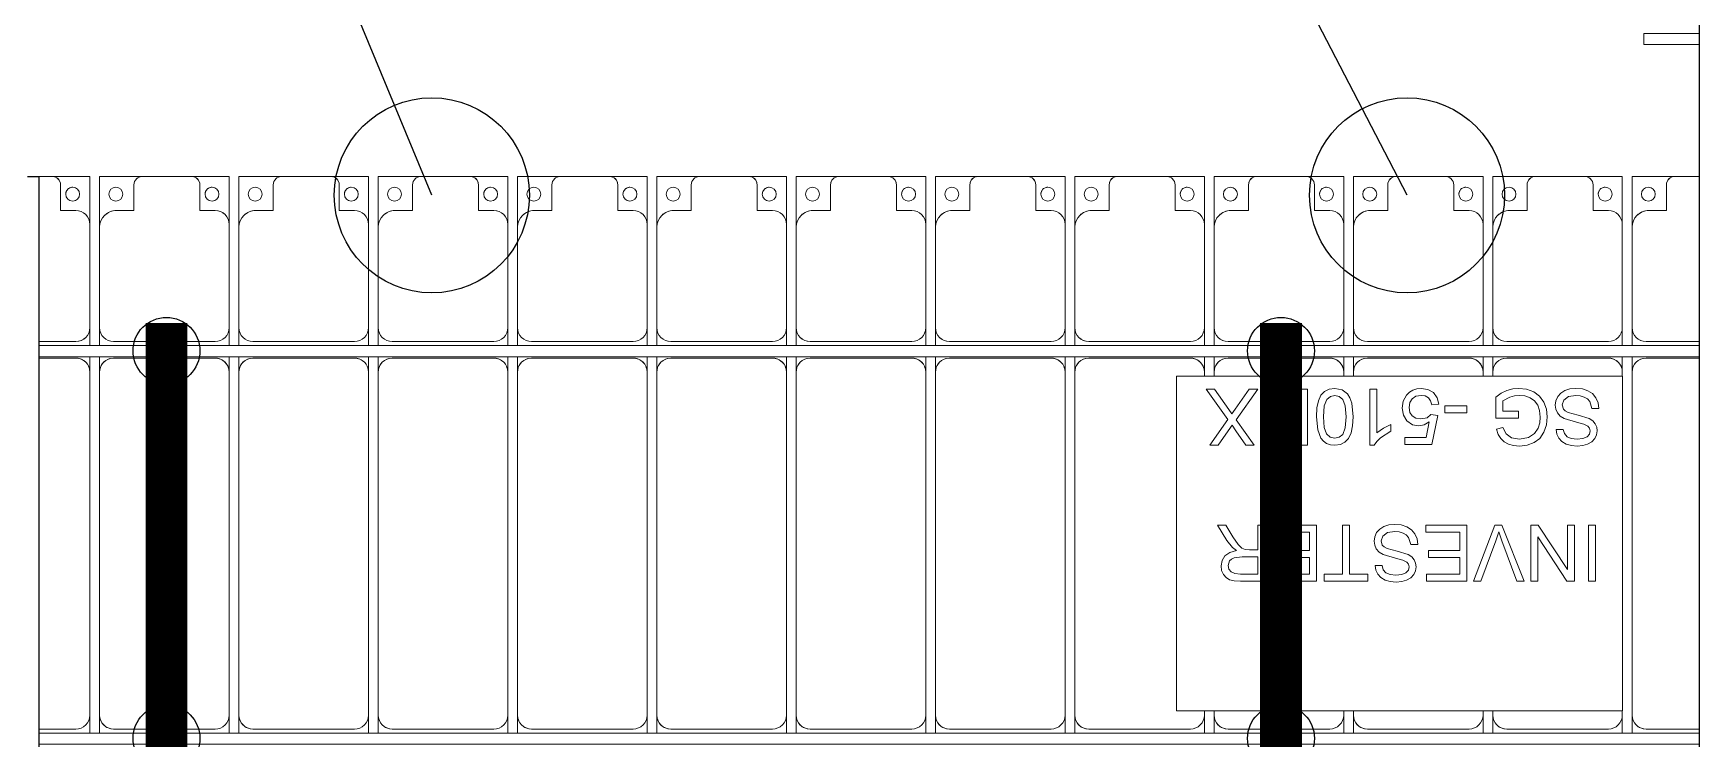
# Model space of a CAD drawing. Header units: millimetres. Extents: x -496478 to -186190, y -204059 to -87354.
# Drawn here: x -471212 to -465231, y -127424 to -124894 of the extents above; entities that cross this region are included whole.
import ezdxf

# ---------------------------------------------------------------- set-up
doc = ezdxf.new("R2010")
doc.units = ezdxf.units.MM
for name, color, linetype, lineweight in [('A-DETL-MBND', 5, 'Continuous', 9), ('A-GENM', 13, 'Continuous', 9), ('S-BEAM', 12, 'Continuous', 9)]:
    doc.layers.add(name, color=color, linetype=linetype, lineweight=lineweight)
for name, color, linetype in [('GC-BICH NEO', 6, 'Continuous'), ('GC-DAY NEO', 5, 'Continuous'), ('GC-HOP 40x60 GIA CUONG', 1, 'Continuous')]:
    doc.layers.add(name, color=color, linetype=linetype)

# ---------------------------------------------------------------- blocks, each defined once
blk = doc.blocks.new('Dầm C52 - Dầm C52-24915-BỐ TRÍ KHUNG KẾT CẤU BÈ PIN 01')
at = {"layer": 'S-BEAM', "color": 1}
for p, q in [((87450.1, 20), (87649.9, 20)), ((87649.9, 20), (87649.9, -20)), ((87649.9, -20), (87450.1, -20))]:
    blk.add_line(p, q, dxfattribs=at)
blk = doc.blocks.new('Dầm C52 - Dầm C52-24978-BỐ TRÍ KHUNG KẾT CẤU BÈ PIN 01')
at = {"layer": 'S-BEAM', "color": 1}
for p, q in [((75389.1, 20), (81349.1, 20)), ((81349.1, -20), (75389.1, -20))]:
    blk.add_line(p, q, dxfattribs=at)
blk = doc.blocks.new('Dải phao đi lại kèm đỡ invester - DẢI PHAO ĐI LẠI-24499-BỐ TRÍ KHUNG KẾT CẤU BÈ PIN 01')
at = {"layer": 'A-DETL-MBND', "color": 8}
for p, q in [((17588.2, 1312.2), (17540, 1312.2)), ((17588.2, 1312.2), (17723.4, 1312.2)), ((17723.4, 1312.2), (17588.2, 1312.2)), ((17618.2, 1189.7), (17618.2, 1282.2)), ((17723.4, 1312.2), (17723.4, 1139.7)), ((17758.4, 1312.2), (17911.8, 1312.2)), ((17758.4, 1129.7), (17758.4, 1312.2)), ((17911.8, 1312.2), (17758.4, 1312.2)), ((17881.8, 1282.2), (17881.8, 1189.7)), ((18088.2, 1312.2), (17911.8, 1312.2)), ((18088.2, 1312.2), (18223.4, 1312.2)), ((18221.3, 1312.2), (18088.2, 1312.2)), ((18118.2, 1189.7), (18118.2, 1282.2)), ((18223.4, 1312.2), (18223.4, 1139.7)), ((18258.4, 1312.2), (18411.8, 1312.2)), ((18258.4, 1129.7), (18258.4, 1312.2)), ((18411.8, 1312.2), (18258.4, 1312.2)), ((18381.8, 1282.2), (18381.8, 1189.7)), ((18588.2, 1312.2), (18411.8, 1312.2)), ((18588.2, 1312.2), (18723.4, 1312.2)), ((18723.4, 1312.2), (18588.2, 1312.2)), ((18618.2, 1189.7), (18618.2, 1282.2)), ((18723.4, 1312.2), (18723.4, 1139.7)), ((18758.4, 1312.2), (18911.8, 1312.2)), ((18758.4, 1129.7), (18758.4, 1312.2)), ((18911.8, 1312.2), (18758.4, 1312.2)), ((18881.8, 1282.2), (18881.8, 1189.7)), ((19088.2, 1312.2), (18911.8, 1312.2)), ((19088.2, 1312.2), (19223.4, 1312.2)), ((19223.4, 1312.2), (19088.2, 1312.2)), ((19118.2, 1189.7), (19118.2, 1282.2)), ((19223.4, 1312.2), (19223.4, 1139.7)), ((19258.4, 1312.2), (19411.8, 1312.2)), ((19258.4, 1129.7), (19258.4, 1312.2)), ((19411.8, 1312.2), (19258.4, 1312.2)), ((19381.8, 1282.2), (19381.8, 1189.7)), ((19588.2, 1312.2), (19411.8, 1312.2)), ((19588.2, 1312.2), (19723.4, 1312.2)), ((19723.4, 1312.2), (19588.2, 1312.2)), ((19618.2, 1189.7), (19618.2, 1282.2)), ((19723.4, 1312.2), (19723.4, 1139.7)), ((19758.4, 1312.2), (19911.8, 1312.2)), ((19758.4, 1129.7), (19758.4, 1312.2)), ((19911.8, 1312.2), (19758.4, 1312.2)), ((19881.8, 1282.2), (19881.8, 1189.7)), ((20088.2, 1312.2), (19911.8, 1312.2)), ((20088.2, 1312.2), (20223.4, 1312.2)), ((20223.4, 1312.2), (20088.2, 1312.2)), ((20118.2, 1189.7), (20118.2, 1282.2)), ((20223.4, 1312.2), (20223.4, 1139.7)), ((20258.4, 1312.2), (20411.8, 1312.2)), ((20258.4, 1129.7), (20258.4, 1312.2)), ((20411.8, 1312.2), (20258.4, 1312.2)), ((20381.8, 1282.2), (20381.8, 1189.7)), ((20588.2, 1312.2), (20411.8, 1312.2)), ((20588.2, 1312.2), (20723.4, 1312.2)), ((20723.4, 1312.2), (20588.2, 1312.2)), ((20618.2, 1189.7), (20618.2, 1282.2)), ((20723.4, 1312.2), (20723.4, 1139.7)), ((20758.4, 1312.2), (20911.8, 1312.2)), ((20758.4, 1129.7), (20758.4, 1312.2)), ((20911.8, 1312.2), (20758.4, 1312.2)), ((20881.8, 1282.2), (20881.8, 1189.7)), ((21088.2, 1312.2), (20911.8, 1312.2)), ((21088.2, 1312.2), (21223.4, 1312.2)), ((21223.4, 1312.2), (21088.2, 1312.2)), ((21118.2, 1189.7), (21118.2, 1282.2)), ((21223.4, 1312.2), (21223.4, 1139.7)), ((21258.4, 1312.2), (21411.8, 1312.2)), ((21258.4, 1129.7), (21258.4, 1312.2)), ((21411.8, 1312.2), (21258.4, 1312.2)), ((21381.8, 1282.2), (21381.8, 1189.7)), ((21588.2, 1312.2), (21411.8, 1312.2)), ((21588.2, 1312.2), (21723.4, 1312.2)), ((21723.4, 1312.2), (21588.2, 1312.2)), ((21618.2, 1189.7), (21618.2, 1282.2)), ((21723.4, 1312.2), (21723.4, 1139.7)), ((21758.4, 1312.2), (21911.8, 1312.2)), ((21758.4, 1129.7), (21758.4, 1312.2)), ((21911.8, 1312.2), (21758.4, 1312.2)), ((21881.8, 1282.2), (21881.8, 1189.7)), ((22088.2, 1312.2), (21911.8, 1312.2)), ((22088.2, 1312.2), (22223.4, 1312.2)), ((22223.4, 1312.2), (22088.2, 1312.2)), ((22118.2, 1189.7), (22118.2, 1282.2)), ((22223.4, 1312.2), (22223.4, 1139.7)), ((22258.4, 1312.2), (22411.8, 1312.2)), ((22258.4, 1129.7), (22258.4, 1312.2)), ((22411.8, 1312.2), (22258.4, 1312.2)), ((22381.8, 1282.2), (22381.8, 1189.7)), ((22588.2, 1312.2), (22411.8, 1312.2)), ((22588.2, 1312.2), (22723.4, 1312.2)), ((22723.4, 1312.2), (22588.2, 1312.2)), ((22618.2, 1189.7), (22618.2, 1282.2)), ((22723.4, 1312.2), (22723.4, 1139.7)), ((22758.4, 1312.2), (22911.8, 1312.2)), ((22758.4, 1129.7), (22758.4, 1312.2)), ((22911.8, 1312.2), (22758.4, 1312.2)), ((22881.8, 1282.2), (22881.8, 1189.7)), ((23088.2, 1312.2), (22911.8, 1312.2)), ((23088.2, 1312.2), (23223.4, 1312.2)), ((23223.4, 1312.2), (23088.2, 1312.2)), ((23118.2, 1189.7), (23118.2, 1282.2)), ((23223.4, 1312.2), (23223.4, 1139.7)), ((23258.4, 1312.2), (23411.8, 1312.2)), ((23258.4, 1129.7), (23258.4, 1312.2)), ((23411.8, 1312.2), (23258.4, 1312.2)), ((23381.8, 1282.2), (23381.8, 1189.7)), ((23500, 1312.2), (23411.8, 1312.2)), ((17673.4, 1189.7), (17618.2, 1189.7)), ((17723.4, 769.7), (17723.4, 1139.7)), ((17881.8, 1189.7), (17818.4, 1189.7)), ((18173.4, 1189.7), (18118.2, 1189.7)), ((18223.4, 769.7), (18223.4, 1139.7)), ((18381.8, 1189.7), (18318.4, 1189.7)), ((18673.4, 1189.7), (18618.2, 1189.7)), ((18723.4, 769.7), (18723.4, 1139.7)), ((18881.8, 1189.7), (18818.4, 1189.7)), ((19173.4, 1189.7), (19118.2, 1189.7)), ((19223.4, 769.7), (19223.4, 1139.7)), ((19381.8, 1189.7), (19318.4, 1189.7)), ((19673.4, 1189.7), (19618.2, 1189.7)), ((19723.4, 769.7), (19723.4, 1139.7)), ((19881.8, 1189.7), (19818.4, 1189.7)), ((20173.4, 1189.7), (20118.2, 1189.7)), ((20223.4, 769.7), (20223.4, 1139.7)), ((20381.8, 1189.7), (20318.4, 1189.7)), ((20673.4, 1189.7), (20618.2, 1189.7)), ((20723.4, 769.7), (20723.4, 1139.7)), ((20881.8, 1189.7), (20818.4, 1189.7)), ((21173.4, 1189.7), (21118.2, 1189.7)), ((21223.4, 769.7), (21223.4, 1139.7)), ((21381.8, 1189.7), (21318.4, 1189.7)), ((21673.4, 1189.7), (21618.2, 1189.7)), ((21723.4, 769.7), (21723.4, 1139.7)), ((21881.8, 1189.7), (21818.4, 1189.7)), ((22173.4, 1189.7), (22118.2, 1189.7)), ((22223.4, 769.7), (22223.4, 1139.7)), ((22381.8, 1189.7), (22318.4, 1189.7)), ((22673.4, 1189.7), (22618.2, 1189.7)), ((22723.4, 769.7), (22723.4, 1139.7)), ((22881.8, 1189.7), (22818.4, 1189.7)), ((23173.4, 1189.7), (23118.2, 1189.7)), ((23223.4, 769.7), (23223.4, 1139.7)), ((23381.8, 1189.7), (23318.4, 1189.7)), ((17758.4, 1129.7), (17758.4, 769.7)), ((18258.4, 1129.7), (18258.4, 769.7)), ((18758.4, 1129.7), (18758.4, 769.7)), ((19258.4, 1129.7), (19258.4, 769.7)), ((19758.4, 1129.7), (19758.4, 769.7)), ((20258.4, 1129.7), (20258.4, 769.7)), ((20758.4, 1129.7), (20758.4, 769.7)), ((21258.4, 1129.7), (21258.4, 769.7)), ((21758.4, 1129.7), (21758.4, 769.7)), ((22258.4, 1129.7), (22258.4, 769.7)), ((22758.4, 1129.7), (22758.4, 769.7)), ((23258.4, 1129.7), (23258.4, 769.7)), ((17540, 719.7), (17673.4, 719.7)), ((17723.4, 769.7), (17723.4, 705.3)), ((17758.4, 705.3), (17758.4, 769.7)), ((17808.4, 719.7), (18173.4, 719.7)), ((18223.4, 769.7), (18223.4, 705.3)), ((18258.4, 705.3), (18258.4, 769.7)), ((18308.4, 719.7), (18673.4, 719.7)), ((18723.4, 769.7), (18723.4, 705.3)), ((18758.4, 705.3), (18758.4, 769.7)), ((18808.4, 719.7), (19173.4, 719.7)), ((19223.4, 769.7), (19223.4, 705.3)), ((19258.4, 705.3), (19258.4, 769.7)), ((19308.4, 719.7), (19673.4, 719.7)), ((19723.4, 769.7), (19723.4, 705.3)), ((19758.4, 705.3), (19758.4, 769.7)), ((19808.4, 719.7), (20173.4, 719.7)), ((20223.4, 769.7), (20223.4, 705.3)), ((20258.4, 705.3), (20258.4, 769.7)), ((20308.4, 719.7), (20673.4, 719.7)), ((20723.4, 769.7), (20723.4, 705.3)), ((20758.4, 705.3), (20758.4, 769.7)), ((20808.4, 719.7), (21173.4, 719.7)), ((21223.4, 769.7), (21223.4, 705.3)), ((21258.4, 705.3), (21258.4, 769.7)), ((21308.4, 719.7), (21673.4, 719.7)), ((21723.4, 769.7), (21723.4, 705.3)), ((21758.4, 705.3), (21758.4, 769.7)), ((21808.4, 719.7), (22173.4, 719.7)), ((22223.4, 769.7), (22223.4, 705.3)), ((22258.4, 705.3), (22258.4, 769.7)), ((22308.4, 719.7), (22673.4, 719.7)), ((22723.4, 769.7), (22723.4, 705.3)), ((22758.4, 705.3), (22758.4, 769.7)), ((22808.4, 719.7), (23173.4, 719.7)), ((23223.4, 769.7), (23223.4, 705.3)), ((23258.4, 705.3), (23258.4, 769.7)), ((23308.4, 719.7), (23500, 719.7)), ((17673.4, 660.3), (17540, 660.3)), ((17723.4, 665.3), (17723.4, 610.3)), ((17758.4, 610.3), (17758.4, 665.3)), ((18173.4, 660.3), (17808.4, 660.3)), ((18223.4, 665.3), (18223.4, 610.3)), ((18258.4, 610.3), (18258.4, 665.3)), ((18673.4, 660.3), (18308.4, 660.3)), ((18723.4, 665.3), (18723.4, 610.3)), ((18758.4, 610.3), (18758.4, 665.3)), ((19173.4, 660.3), (18808.4, 660.3)), ((19223.4, 665.3), (19223.4, 610.3)), ((19258.4, 610.3), (19258.4, 665.3)), ((19673.4, 660.3), (19308.4, 660.3)), ((19723.4, 665.3), (19723.4, 610.3)), ((19758.4, 610.3), (19758.4, 665.3)), ((20173.4, 660.3), (19808.4, 660.3)), ((20223.4, 665.3), (20223.4, 610.3)), ((20258.4, 610.3), (20258.4, 665.3)), ((20673.4, 660.3), (20308.4, 660.3)), ((20723.4, 665.3), (20723.4, 610.3)), ((20758.4, 610.3), (20758.4, 665.3)), ((21173.4, 660.3), (20808.4, 660.3)), ((21223.4, 665.3), (21223.4, 610.3)), ((21258.4, 610.3), (21258.4, 665.3)), ((21673.4, 660.3), (21308.4, 660.3)), ((21723.4, 665.3), (21723.4, 610.3)), ((21758.4, 610.3), (21758.4, 665.3)), ((22173.4, 660.3), (21808.4, 660.3)), ((22223.4, 665.3), (22223.4, 610.3)), ((22258.4, 610.3), (22258.4, 665.3)), ((22673.4, 660.3), (22308.4, 660.3)), ((22723.4, 665.3), (22723.4, 610.3)), ((22758.4, 610.3), (22758.4, 665.3)), ((23173.4, 660.3), (22808.4, 660.3)), ((23223.4, 665.3), (23223.4, 610.3)), ((23258.4, 610.3), (23258.4, 665.3)), ((23500, 660.3), (23308.4, 660.3)), ((17723.4, -620.3), (17723.4, 610.3)), ((17758.4, 610.3), (17758.4, -620.3)), ((18223.4, -620.3), (18223.4, 610.3)), ((18258.4, 610.3), (18258.4, -620.3)), ((18723.4, -620.3), (18723.4, 610.3)), ((18758.4, 610.3), (18758.4, -620.3)), ((19223.4, -620.3), (19223.4, 610.3)), ((19258.4, 610.3), (19258.4, -620.3)), ((19723.4, -620.3), (19723.4, 610.3)), ((19758.4, 610.3), (19758.4, -620.3)), ((20223.4, -620.3), (20223.4, 610.3)), ((20258.4, 610.3), (20258.4, -620.3)), ((20723.4, -620.3), (20723.4, 610.3)), ((20758.4, 610.3), (20758.4, -620.3)), ((21223.4, -620.3), (21223.4, 610.3)), ((21258.4, 610.3), (21258.4, -620.3)), ((21723.4, 595), (21723.4, 610.3)), ((21758.4, 610.3), (21758.4, 595)), ((22223.4, 595), (22223.4, 610.3)), ((22258.4, 610.3), (22258.4, 595)), ((22723.4, 595), (22723.4, 610.3)), ((22758.4, 610.3), (22758.4, 595)), ((23223.4, 595), (23223.4, 610.3)), ((23258.4, 610.3), (23258.4, -620.3)), ((17723.4, -620.3), (17723.4, -684.7)), ((17758.4, -684.7), (17758.4, -620.3)), ((18223.4, -620.3), (18223.4, -684.7)), ((18258.4, -684.7), (18258.4, -620.3)), ((18723.4, -620.3), (18723.4, -684.7)), ((18758.4, -684.7), (18758.4, -620.3)), ((19223.4, -620.3), (19223.4, -684.7)), ((19258.4, -684.7), (19258.4, -620.3)), ((19723.4, -620.3), (19723.4, -684.7)), ((19758.4, -684.7), (19758.4, -620.3)), ((20223.4, -620.3), (20223.4, -684.7)), ((20258.4, -684.7), (20258.4, -620.3)), ((20723.4, -620.3), (20723.4, -684.7)), ((20758.4, -684.7), (20758.4, -620.3)), ((21223.4, -620.3), (21223.4, -684.7)), ((21258.4, -684.7), (21258.4, -620.3)), ((21723.4, -620.3), (21723.4, -605)), ((21723.4, -620.3), (21723.4, -684.7)), ((21758.4, -605), (21758.4, -620.3)), ((21758.4, -684.7), (21758.4, -620.3)), ((22223.4, -620.3), (22223.4, -605)), ((22223.4, -620.3), (22223.4, -684.7)), ((22258.4, -605), (22258.4, -620.3)), ((22258.4, -684.7), (22258.4, -620.3)), ((22723.4, -620.3), (22723.4, -605)), ((22723.4, -620.3), (22723.4, -684.7)), ((22758.4, -605), (22758.4, -620.3)), ((22758.4, -684.7), (22758.4, -620.3)), ((23223.4, -620.3), (23223.4, -605)), ((23223.4, -620.3), (23223.4, -684.7)), ((23258.4, -684.7), (23258.4, -620.3)), ((17540, -670.3), (17673.4, -670.3)), ((17808.4, -670.3), (18173.4, -670.3)), ((18308.4, -670.3), (18673.4, -670.3)), ((18808.4, -670.3), (19173.4, -670.3)), ((19308.4, -670.3), (19673.4, -670.3)), ((19808.4, -670.3), (20173.4, -670.3)), ((20308.4, -670.3), (20673.4, -670.3)), ((20808.4, -670.3), (21173.4, -670.3)), ((21308.4, -670.3), (21673.4, -670.3)), ((21808.4, -670.3), (22173.4, -670.3)), ((22308.4, -670.3), (22673.4, -670.3)), ((22808.4, -670.3), (23173.4, -670.3)), ((23308.4, -670.3), (23500, -670.3))]:
    blk.add_line(p, q, dxfattribs=at)
for centre, radius, start, end in [((17588.2, 1282.2), 30, 0, 90), ((17588.2, 1282.2), 30, 75, 90), ((17588.2, 1282.2), 30, 15, 90), ((17588.2, 1282.2), 30, 75, 90), ((17661.8, 1248.6), 25, 90, 270), ((17661.8, 1248.6), 25, 150, 180), ((17661.8, 1248.6), 25, 120, 135), ((17661.8, 1248.6), 25, 90, 105), ((17661.8, 1248.6), 25, 270, 90), ((17816.8, 1248.6), 25, 90, 270), ((17816.8, 1248.6), 25, 270, 90), ((17911.8, 1282.2), 30, 90, 180), ((17911.8, 1282.2), 30, 90, 165), ((17911.8, 1282.2), 30, 90, 105), ((17911.8, 1282.2), 30, 90, 105), ((18088.2, 1282.2), 30, 360, 90), ((18088.2, 1282.2), 30, 75, 90), ((18088.2, 1282.2), 30, 15, 90), ((18088.2, 1282.2), 30, 75, 90), ((18161.8, 1248.6), 25, 90, 270), ((18161.8, 1248.6), 25, 150, 180), ((18161.8, 1248.6), 25, 120, 135), ((18161.8, 1248.6), 25, 90, 105), ((18161.8, 1248.6), 25, 270, 90), ((18316.8, 1248.6), 25, 90, 270), ((18316.8, 1248.6), 25, 270, 90), ((18411.8, 1282.2), 30, 90, 180), ((18411.8, 1282.2), 30, 90, 165), ((18411.8, 1282.2), 30, 90, 105), ((18411.8, 1282.2), 30, 90, 105), ((18588.2, 1282.2), 30, 0, 90), ((18588.2, 1282.2), 30, 75, 90), ((18588.2, 1282.2), 30, 15, 90), ((18588.2, 1282.2), 30, 75, 90), ((18661.8, 1248.6), 25, 90, 270), ((18661.8, 1248.6), 25, 150, 180), ((18661.8, 1248.6), 25, 120, 135), ((18661.8, 1248.6), 25, 90, 105), ((18661.8, 1248.6), 25, 270, 90), ((18816.8, 1248.6), 25, 90, 270), ((18816.8, 1248.6), 25, 270, 90), ((18911.8, 1282.2), 30, 90, 180), ((18911.8, 1282.2), 30, 90, 165), ((18911.8, 1282.2), 30, 90, 105), ((18911.8, 1282.2), 30, 90, 105), ((19088.2, 1282.2), 30, 360, 90), ((19088.2, 1282.2), 30, 75, 90), ((19088.2, 1282.2), 30, 15, 90), ((19088.2, 1282.2), 30, 75, 90), ((19161.8, 1248.6), 25, 90, 270), ((19161.8, 1248.6), 25, 150, 180), ((19161.8, 1248.6), 25, 120, 135), ((19161.8, 1248.6), 25, 90, 105), ((19161.8, 1248.6), 25, 270, 90), ((19316.8, 1248.6), 25, 90, 270), ((19316.8, 1248.6), 25, 270, 90), ((19411.8, 1282.2), 30, 90, 180), ((19411.8, 1282.2), 30, 90, 165), ((19411.8, 1282.2), 30, 90, 105), ((19411.8, 1282.2), 30, 90, 105), ((19588.2, 1282.2), 30, 360, 90), ((19588.2, 1282.2), 30, 75, 90), ((19588.2, 1282.2), 30, 15, 90), ((19588.2, 1282.2), 30, 75, 90), ((19661.8, 1248.6), 25, 90, 270), ((19661.8, 1248.6), 25, 150, 180), ((19661.8, 1248.6), 25, 120, 135), ((19661.8, 1248.6), 25, 90, 105), ((19661.8, 1248.6), 25, 270, 90), ((19816.8, 1248.6), 25, 90, 270), ((19816.8, 1248.6), 25, 270, 90), ((19911.8, 1282.2), 30, 90, 180), ((19911.8, 1282.2), 30, 90, 165), ((19911.8, 1282.2), 30, 90, 105), ((19911.8, 1282.2), 30, 90, 105), ((20088.2, 1282.2), 30, 0, 90), ((20088.2, 1282.2), 30, 75, 90), ((20088.2, 1282.2), 30, 15, 90), ((20088.2, 1282.2), 30, 75, 90), ((20161.8, 1248.6), 25, 90, 270), ((20161.8, 1248.6), 25, 150, 180), ((20161.8, 1248.6), 25, 120, 135), ((20161.8, 1248.6), 25, 90, 105), ((20161.8, 1248.6), 25, 270, 90), ((20316.8, 1248.6), 25, 90, 270), ((20316.8, 1248.6), 25, 270, 90), ((20411.8, 1282.2), 30, 90, 180), ((20411.8, 1282.2), 30, 90, 165), ((20411.8, 1282.2), 30, 90, 105), ((20411.8, 1282.2), 30, 90, 105), ((20588.2, 1282.2), 30, 0, 90), ((20588.2, 1282.2), 30, 75, 90), ((20588.2, 1282.2), 30, 15, 90), ((20588.2, 1282.2), 30, 75, 90), ((20661.8, 1248.6), 25, 90, 270), ((20661.8, 1248.6), 25, 150, 180), ((20661.8, 1248.6), 25, 120, 135), ((20661.8, 1248.6), 25, 90, 105), ((20661.8, 1248.6), 25, 270, 90), ((20816.8, 1248.6), 25, 90, 270), ((20816.8, 1248.6), 25, 270, 90), ((20911.8, 1282.2), 30, 90, 180), ((20911.8, 1282.2), 30, 90, 165), ((20911.8, 1282.2), 30, 90, 105), ((20911.8, 1282.2), 30, 90, 105), ((21088.2, 1282.2), 30, 360, 90), ((21088.2, 1282.2), 30, 75, 90), ((21088.2, 1282.2), 30, 15, 90), ((21088.2, 1282.2), 30, 75, 90), ((21161.8, 1248.6), 25, 90, 270), ((21161.8, 1248.6), 25, 150, 180), ((21161.8, 1248.6), 25, 120, 135), ((21161.8, 1248.6), 25, 90, 105), ((21161.8, 1248.6), 25, 270, 90), ((21316.8, 1248.6), 25, 90, 270), ((21316.8, 1248.6), 25, 270, 90), ((21411.8, 1282.2), 30, 90, 180), ((21411.8, 1282.2), 30, 90, 165), ((21411.8, 1282.2), 30, 90, 105), ((21411.8, 1282.2), 30, 90, 105), ((21588.2, 1282.2), 30, 360, 90), ((21588.2, 1282.2), 30, 75, 90), ((21588.2, 1282.2), 30, 15, 90), ((21588.2, 1282.2), 30, 75, 90), ((21661.8, 1248.6), 25, 90, 270), ((21661.8, 1248.6), 25, 150, 180), ((21661.8, 1248.6), 25, 120, 135), ((21661.8, 1248.6), 25, 90, 105), ((21661.8, 1248.6), 25, 270, 90), ((21816.8, 1248.6), 25, 90, 270), ((21816.8, 1248.6), 25, 270, 90), ((21911.8, 1282.2), 30, 90, 180), ((21911.8, 1282.2), 30, 90, 165), ((21911.8, 1282.2), 30, 90, 105), ((21911.8, 1282.2), 30, 90, 105), ((22088.2, 1282.2), 30, 360, 90), ((22088.2, 1282.2), 30, 75, 90), ((22088.2, 1282.2), 30, 15, 90), ((22088.2, 1282.2), 30, 75, 90), ((22161.8, 1248.6), 25, 90, 270), ((22161.8, 1248.6), 25, 150, 180), ((22161.8, 1248.6), 25, 120, 135), ((22161.8, 1248.6), 25, 90, 105), ((22161.8, 1248.6), 25, 270, 90), ((22316.8, 1248.6), 25, 90, 270), ((22316.8, 1248.6), 25, 270, 90), ((22411.8, 1282.2), 30, 90, 180), ((22411.8, 1282.2), 30, 90, 165), ((22411.8, 1282.2), 30, 90, 105), ((22411.8, 1282.2), 30, 90, 105), ((22588.2, 1282.2), 30, 360, 90), ((22588.2, 1282.2), 30, 75, 90), ((22588.2, 1282.2), 30, 15, 90), ((22588.2, 1282.2), 30, 75, 90), ((22661.8, 1248.6), 25, 90, 270), ((22661.8, 1248.6), 25, 150, 180), ((22661.8, 1248.6), 25, 120, 135), ((22661.8, 1248.6), 25, 90, 105), ((22661.8, 1248.6), 25, 270, 90), ((22816.8, 1248.6), 25, 90, 270), ((22816.8, 1248.6), 25, 270, 90), ((22911.8, 1282.2), 30, 90, 180), ((22911.8, 1282.2), 30, 90, 165), ((22911.8, 1282.2), 30, 90, 105), ((22911.8, 1282.2), 30, 90, 105), ((23088.2, 1282.2), 30, 0, 90), ((23088.2, 1282.2), 30, 75, 90), ((23088.2, 1282.2), 30, 15, 90), ((23088.2, 1282.2), 30, 75, 90), ((23161.8, 1248.6), 25, 90, 270), ((23161.8, 1248.6), 25, 150, 180), ((23161.8, 1248.6), 25, 120, 135), ((23161.8, 1248.6), 25, 90, 105), ((23161.8, 1248.6), 25, 270, 90), ((23316.8, 1248.6), 25, 90, 270), ((23316.8, 1248.6), 25, 270, 90), ((23411.8, 1282.2), 30, 90, 180), ((23411.8, 1282.2), 30, 90, 165), ((23411.8, 1282.2), 30, 90, 105), ((23411.8, 1282.2), 30, 90, 105), ((17673.4, 1139.7), 50, 360, 90), ((17673.4, 1139.7), 50, 45, 90), ((17818.4, 1129.7), 60, 90, 180), ((17818.4, 1129.7), 60, 90, 135), ((18173.4, 1139.7), 50, 0, 90), ((18173.4, 1139.7), 50, 45, 90), ((18318.4, 1129.7), 60, 90, 180), ((18318.4, 1129.7), 60, 90, 135), ((18673.4, 1139.7), 50, 360, 90), ((18673.4, 1139.7), 50, 45, 90), ((18818.4, 1129.7), 60, 90, 180), ((18818.4, 1129.7), 60, 90, 135), ((19173.4, 1139.7), 50, 0, 90), ((19173.4, 1139.7), 50, 45, 90), ((19318.4, 1129.7), 60, 90, 180), ((19318.4, 1129.7), 60, 90, 135), ((19673.4, 1139.7), 50, 0, 90), ((19673.4, 1139.7), 50, 45, 90), ((19818.4, 1129.7), 60, 90, 180), ((19818.4, 1129.7), 60, 90, 135), ((20173.4, 1139.7), 50, 0, 90), ((20173.4, 1139.7), 50, 45, 90), ((20318.4, 1129.7), 60, 90, 180), ((20318.4, 1129.7), 60, 90, 135), ((20673.4, 1139.7), 50, 360, 90), ((20673.4, 1139.7), 50, 45, 90), ((20818.4, 1129.7), 60, 90, 180), ((20818.4, 1129.7), 60, 90, 135), ((21173.4, 1139.7), 50, 360, 90), ((21173.4, 1139.7), 50, 45, 90), ((21318.4, 1129.7), 60, 90, 180), ((21318.4, 1129.7), 60, 90, 135), ((21673.4, 1139.7), 50, 0, 90), ((21673.4, 1139.7), 50, 45, 90), ((21818.4, 1129.7), 60, 90, 180), ((21818.4, 1129.7), 60, 90, 135), ((22173.4, 1139.7), 50, 360, 90), ((22173.4, 1139.7), 50, 45, 90), ((22318.4, 1129.7), 60, 90, 180), ((22318.4, 1129.7), 60, 90, 135), ((22673.4, 1139.7), 50, 0, 90), ((22673.4, 1139.7), 50, 45, 90), ((22818.4, 1129.7), 60, 90, 180), ((22818.4, 1129.7), 60, 90, 135), ((23173.4, 1139.7), 50, 360, 90), ((23173.4, 1139.7), 50, 45, 90), ((23318.4, 1129.7), 60, 90, 180), ((23318.4, 1129.7), 60, 90, 135), ((17673.4, 769.7), 50, 270, 360), ((17673.4, 769.7), 50, 270, 315), ((17808.4, 769.7), 50, 180, 270), ((17808.4, 769.7), 50, 225, 270), ((18173.4, 769.7), 50, 270, 0), ((18173.4, 769.7), 50, 270, 315), ((18308.4, 769.7), 50, 180, 270), ((18308.4, 769.7), 50, 225, 270), ((18673.4, 769.7), 50, 270, 0), ((18673.4, 769.7), 50, 270, 315), ((18808.4, 769.7), 50, 180, 270), ((18808.4, 769.7), 50, 225, 270), ((19173.4, 769.7), 50, 270, 0), ((19173.4, 769.7), 50, 270, 315), ((19308.4, 769.7), 50, 180, 270), ((19308.4, 769.7), 50, 225, 270), ((19673.4, 769.7), 50, 270, 360), ((19673.4, 769.7), 50, 270, 315), ((19808.4, 769.7), 50, 180, 270), ((19808.4, 769.7), 50, 225, 270), ((20173.4, 769.7), 50, 270, 360), ((20173.4, 769.7), 50, 270, 315), ((20308.4, 769.7), 50, 180, 270), ((20308.4, 769.7), 50, 225, 270), ((20673.4, 769.7), 50, 270, 360), ((20673.4, 769.7), 50, 270, 315), ((20808.4, 769.7), 50, 180, 270), ((20808.4, 769.7), 50, 225, 270), ((21173.4, 769.7), 50, 270, 0), ((21173.4, 769.7), 50, 270, 315), ((21308.4, 769.7), 50, 180, 270), ((21308.4, 769.7), 50, 225, 270), ((21673.4, 769.7), 50, 270, 0), ((21673.4, 769.7), 50, 270, 315), ((21808.4, 769.7), 50, 180, 270), ((21808.4, 769.7), 50, 225, 270), ((22173.4, 769.7), 50, 270, 360), ((22173.4, 769.7), 50, 270, 315), ((22308.4, 769.7), 50, 180, 270), ((22308.4, 769.7), 50, 225, 270), ((22673.4, 769.7), 50, 270, 360), ((22673.4, 769.7), 50, 270, 315), ((22808.4, 769.7), 50, 180, 270), ((22808.4, 769.7), 50, 225, 270), ((23173.4, 769.7), 50, 270, 0), ((23173.4, 769.7), 50, 270, 315), ((23308.4, 769.7), 50, 180, 270), ((23308.4, 769.7), 50, 225, 270), ((17673.4, 610.3), 50, 0, 90), ((17673.4, 610.3), 50, 15, 90), ((17808.4, 610.3), 50, 90, 180), ((17808.4, 610.3), 50, 105, 180), ((18173.4, 610.3), 50, 360, 90), ((18173.4, 610.3), 50, 16.4205, 90), ((18308.4, 610.3), 50, 90, 180), ((18308.4, 610.3), 50, 105, 180), ((18673.4, 610.3), 50, 360, 90), ((18673.4, 610.3), 50, 15, 90), ((18808.4, 610.3), 50, 90, 180), ((18808.4, 610.3), 50, 105, 180), ((19173.4, 610.3), 50, 360, 90), ((19173.4, 610.3), 50, 15, 90), ((19308.4, 610.3), 50, 90, 180), ((19308.4, 610.3), 50, 105, 180), ((19673.4, 610.3), 50, 360, 90), ((19673.4, 610.3), 50, 15, 90), ((19808.4, 610.3), 50, 90, 180), ((19808.4, 610.3), 50, 105, 180), ((20173.4, 610.3), 50, 0, 90), ((20173.4, 610.3), 50, 15, 90), ((20308.4, 610.3), 50, 90, 180), ((20308.4, 610.3), 50, 105, 180), ((20673.4, 610.3), 50, 360, 90), ((20673.4, 610.3), 50, 15, 90), ((20808.4, 610.3), 50, 90, 180), ((20808.4, 610.3), 50, 105, 180), ((21173.4, 610.3), 50, 360, 90), ((21173.4, 610.3), 50, 15, 90), ((21308.4, 610.3), 50, 90, 180), ((21308.4, 610.3), 50, 105, 180), ((21673.4, 610.3), 50, 0, 90), ((21673.4, 610.3), 50, 15, 90), ((21808.4, 610.3), 50, 90, 180), ((21808.4, 610.3), 50, 105, 180), ((22173.4, 610.3), 50, 0, 90), ((22173.4, 610.3), 50, 15, 90), ((22308.4, 610.3), 50, 90, 180), ((22308.4, 610.3), 50, 105, 180), ((22673.4, 610.3), 50, 360, 90), ((22673.4, 610.3), 50, 15, 90), ((22808.4, 610.3), 50, 90, 180), ((22808.4, 610.3), 50, 105, 180), ((23173.4, 610.3), 50, 0, 90), ((23173.4, 610.3), 50, 15, 90), ((23308.4, 610.3), 50, 90, 180), ((23308.4, 610.3), 50, 105, 180), ((17673.4, -620.3), 50, 270, 0), ((17673.4, -620.3), 50, 270, 0), ((17808.4, -620.3), 50, 180, 270), ((17808.4, -620.3), 50, 195, 270), ((18173.4, -620.3), 50, 270, 0), ((18173.4, -620.3), 50, 270, 0), ((18308.4, -620.3), 50, 180, 270), ((18308.4, -620.3), 50, 195, 270), ((18673.4, -620.3), 50, 270, 0), ((18673.4, -620.3), 50, 270, 0), ((18808.4, -620.3), 50, 180, 270), ((18808.4, -620.3), 50, 195, 270), ((19173.4, -620.3), 50, 270, 0), ((19173.4, -620.3), 50, 270, 0), ((19308.4, -620.3), 50, 180, 270), ((19308.4, -620.3), 50, 195, 270), ((19673.4, -620.3), 50, 270, 360), ((19673.4, -620.3), 50, 270, 360), ((19808.4, -620.3), 50, 180, 270), ((19808.4, -620.3), 50, 195, 270), ((20173.4, -620.3), 50, 270, 360), ((20173.4, -620.3), 50, 270, 360), ((20308.4, -620.3), 50, 180, 270), ((20308.4, -620.3), 50, 195, 270), ((20673.4, -620.3), 50, 270, 0), ((20673.4, -620.3), 50, 270, 0), ((20808.4, -620.3), 50, 180, 270), ((20808.4, -620.3), 50, 195, 270), ((21173.4, -620.3), 50, 270, 0), ((21173.4, -620.3), 50, 270, 0), ((21308.4, -620.3), 50, 180, 270), ((21308.4, -620.3), 50, 195, 270), ((21673.4, -620.3), 50, 270, 360), ((21673.4, -620.3), 50, 270, 360), ((21808.4, -620.3), 50, 180, 270), ((21808.4, -620.3), 50, 195, 270), ((22173.4, -620.3), 50, 270, 0), ((22173.4, -620.3), 50, 270, 0), ((22308.4, -620.3), 50, 180, 270), ((22308.4, -620.3), 50, 195, 270), ((22673.4, -620.3), 50, 270, 360), ((22673.4, -620.3), 50, 270, 360), ((22808.4, -620.3), 50, 180, 270), ((22808.4, -620.3), 50, 195, 270), ((23173.4, -620.3), 50, 270, 360), ((23173.4, -620.3), 50, 270, 360), ((23308.4, -620.3), 50, 180, 270), ((23308.4, -620.3), 50, 195, 270)]:
    blk.add_arc(centre, radius, start, end, dxfattribs=at)
blk = doc.blocks.new('Dầm C52 - Hộp 40x60-25785-BỐ TRÍ KHUNG KẾT CẤU BÈ PIN 01')
at = {"layer": 'S-BEAM', "color": 3, "lineweight": 25}
blk.add_line((-44702.3, 20), (44702.3, 20), dxfattribs=at)
blk = doc.blocks.new('Dầm C52 - Hộp 40x60-25870-BỐ TRÍ KHUNG KẾT CẤU BÈ PIN 01')
at = {"layer": 'S-BEAM', "color": 3, "lineweight": 25}
for p, q in [((37172.3, 20), (37172.3, -20)), ((37172.3, -20), (-37172.3, -20))]:
    blk.add_line(p, q, dxfattribs=at)
blk = doc.blocks.new('Invester - SG -510HX-16335-BỐ TRÍ KHUNG KẾT CẤU BÈ PIN 01')
at = {"layer": 'A-GENM', "color": 7}
for p, q in [((800, 600), (-800, 600)), ((-800, 600), (-800, -600)), ((800, -600), (800, 600)), ((-678.2, 135.1), (-703.4, 135.1)), ((-703.4, 135.1), (-703.4, -65.8)), ((-678.2, -65.8), (-678.2, 135.1)), ((-601.1, 135.1), (-628, 135.1)), ((-628, 135.1), (-628, -65.8)), ((-496.2, -24.1), (-601.1, 135.1)), ((-471, 135.1), (-496.2, 135.1)), ((-496.2, 135.1), (-496.2, -24.1)), ((-471, -65.8), (-471, 135.1)), ((-420.8, 135.1), (-447.7, 135.1)), ((-447.7, 135.1), (-367.8, -65.8)), ((-367.3, -9.6), (-420.8, 135.1)), ((-292.1, 135.1), (-345.8, -9.6)), ((-341.9, -65.8), (-265.3, 135.1)), ((-265.3, 135.1), (-292.1, 135.1)), ((-97.5, 135.1), (-241.9, 135.1)), ((-241.9, 135.1), (-241.9, -65.8)), ((-97.5, 110), (-97.5, 135.1)), ((-40.4, 123), (-51.1, 111.3)), ((-25.7, 131.4), (-40.4, 123)), ((-8, 136.5), (-25.7, 131.4)), ((11.6, 138.2), (-8, 136.5)), ((32.8, 136.5), (11.6, 138.2)), ((51.3, 131.1), (32.8, 136.5)), ((66.5, 122.2), (51.3, 131.1)), ((77.8, 110), (66.5, 122.2)), ((269.8, 135.1), (112.9, 135.1)), ((112.9, 135.1), (112.9, 110)), ((269.8, 110), (269.8, 135.1)), ((442.5, 135.1), (298.1, 135.1)), ((298.1, 135.1), (298.1, -65.8)), ((442.5, 110), (442.5, 135.1)), ((569.9, 135.1), (483.3, 135.1)), ((483.3, 135.1), (483.3, -65.8)), ((593.1, 133.8), (569.9, 135.1)), ((610.1, 129.7), (593.1, 133.8)), ((622.4, 122.2), (610.1, 129.7)), ((632, 110.5), (622.4, 122.2)), ((-602.9, -65.8), (-602.9, 93.4)), ((-602.9, 93.4), (-497.9, -65.8)), ((-216.8, 50.3), (-216.8, 110)), ((-216.8, 110), (-97.5, 110)), ((-57.6, 97.6), (-59.8, 82.9)), ((-59.8, 82.9), (-58, 69.8)), ((-58, 69.8), (-52.8, 58)), ((-51.1, 111.3), (-57.6, 97.6)), ((-34.7, 83.7), (-31.9, 95)), ((-32.7, 74), (-34.7, 83.7)), ((-26.7, 66.2), (-32.7, 74)), ((-31.9, 95), (-23.4, 104.5)), ((-12.5, 59.3), (-26.7, 66.2)), ((-23.4, 104.5), (-8.8, 111)), ((-8.8, 111), (12.5, 113.1)), ((12.5, 113.1), (33.4, 111)), ((33.4, 111), (48.4, 104.4)), ((48.4, 104.4), (58, 93.6)), ((58, 93.6), (62.6, 78.6)), ((62.6, 78.6), (87.7, 78.6)), ((84.9, 95.2), (77.8, 110)), ((87.7, 78.6), (84.9, 95.2)), ((112.9, 110), (178.8, 110)), ((178.8, 110), (178.8, -65.8)), ((203.9, -65.8), (203.9, 110)), ((203.9, 110), (269.8, 110)), ((323.2, 50.3), (323.2, 110)), ((323.2, 110), (442.5, 110)), ((508.4, 47.2), (508.4, 110)), ((508.4, 110), (570.9, 110)), ((570.9, 110), (590.8, 107.8)), ((590.8, 107.8), (604.5, 101.3)), ((609.6, 62.1), (602.7, 55.4)), ((604.5, 101.3), (612.5, 91.4)), ((615.1, 79.2), (609.6, 62.1)), ((612.5, 91.4), (615.1, 79.2)), ((626.6, 43.9), (636.8, 60.3)), ((638.2, 96), (632, 110.5)), ((636.8, 60.3), (640.2, 80.1)), ((640.2, 80.1), (638.2, 96)), ((-103.8, 50.3), (-216.8, 50.3)), ((-216.8, -40.7), (-216.8, 25.2)), ((-216.8, 25.2), (-103.8, 25.2)), ((-103.8, 25.2), (-103.8, 50.3)), ((-66.1, 3.3), (-63.1, -17)), ((-41, 3.3), (-66.1, 3.3)), ((-52.8, 58), (-43.9, 47.7)), ((-43.9, 47.7), (-31.4, 39.3)), ((-32.9, -21.9), (-41, 3.3)), ((-31.4, 39.3), (8, 26.9)), ((14.3, 52.2), (-12.5, 59.3)), ((8, 26.9), (44.5, 17.3)), ((58.8, 39.6), (14.3, 52.2)), ((44.5, 17.3), (55.2, 12.1)), ((55.2, 12.1), (61.6, 5.9)), ((73.1, 30.5), (58.8, 39.6)), ((61.6, 5.9), (65.8, -9.8)), ((83.1, 19.3), (73.1, 30.5)), ((88.9, 6), (83.1, 19.3)), ((90.9, -9.1), (88.9, 6)), ((436.2, 50.3), (323.2, 50.3)), ((323.2, -40.7), (323.2, 25.2)), ((323.2, 25.2), (436.2, 25.2)), ((436.2, 25.2), (436.2, 50.3)), ((564.6, 47.2), (508.4, 47.2)), ((508.4, -65.8), (508.4, 22.1)), ((508.4, 22.1), (538.7, 22.1)), ((538.7, 22.1), (553.3, 21.2)), ((553.3, 21.2), (565.2, 16.4)), ((593.3, 50.8), (564.6, 47.2)), ((565.2, 16.4), (578.5, 3.4)), ((578.5, 3.4), (597.4, -24.2)), ((584.6, 25.2), (609.3, 31.9)), ((598.9, 14.5), (584.6, 25.2)), ((602.7, 55.4), (593.3, 50.8)), ((619.2, -11.4), (598.9, 14.5)), ((609.3, 31.9), (626.6, 43.9)), ((-356.5, -42.3), (-367.3, -9.6)), ((-345.8, -9.6), (-356.5, -42.3)), ((-94.3, -40.7), (-216.8, -40.7)), ((-94.3, -65.8), (-94.3, -40.7)), ((-63.1, -17), (-55.2, -35.1)), ((-55.2, -35.1), (-43, -49.9)), ((-43, -49.9), (-26.9, -60.5)), ((-24.7, -30.8), (-32.9, -21.9)), ((-13.1, -37.8), (-24.7, -30.8)), ((1.1, -42.3), (-13.1, -37.8)), ((17, -43.8), (1.1, -42.3)), ((43.3, -39.2), (17, -43.8)), ((60.2, -26.6), (43.3, -39.2)), ((56, -61.1), (70.9, -51.7)), ((65.8, -9.8), (60.2, -26.6)), ((70.9, -51.7), (81.9, -39.2)), ((81.9, -39.2), (88.6, -24.6)), ((88.6, -24.6), (90.9, -9.1)), ((445.6, -40.7), (323.2, -40.7)), ((445.6, -65.8), (445.6, -40.7)), ((597.4, -24.2), (623.5, -65.8)), ((652.7, -65.8), (619.2, -11.4)), ((-703.4, -65.8), (-678.2, -65.8)), ((-628, -65.8), (-602.9, -65.8)), ((-497.9, -65.8), (-471, -65.8)), ((-367.8, -65.8), (-341.9, -65.8)), ((-241.9, -65.8), (-94.3, -65.8)), ((-26.9, -60.5), (-6.6, -66.8)), ((-6.6, -66.8), (18, -68.9)), ((18, -68.9), (38, -67)), ((38, -67), (56, -61.1)), ((178.8, -65.8), (203.9, -65.8)), ((298.1, -65.8), (445.6, -65.8)), ((483.3, -65.8), (508.4, -65.8)), ((623.5, -65.8), (652.7, -65.8)), ((-675.5, -356.5), (-690.2, -364.9)), ((-657.8, -351.4), (-675.5, -356.5)), ((-638.3, -349.7), (-657.8, -351.4)), ((-617.1, -351.4), (-638.3, -349.7)), ((-598.5, -356.8), (-617.1, -351.4)), ((-583.3, -365.7), (-598.5, -356.8)), ((-458.6, -352.7), (-483.3, -362)), ((-430.4, -349.7), (-458.6, -352.7)), ((-409.7, -351.4), (-430.4, -349.7)), ((-391.1, -356.8), (-409.7, -351.4)), ((-375.4, -365.3), (-391.1, -356.8)), ((-116.3, -355.9), (-138.3, -459.5)), ((-19, -355.9), (-116.3, -355.9)), ((-19, -381), (-19, -355.9)), ((90.4, -352.8), (81.5, -365.9)), ((106.6, -352.8), (90.4, -352.8)), ((106.6, -553.7), (106.6, -352.8)), ((212, -355.5), (195.5, -363.7)), ((232.1, -352.8), (212, -355.5)), ((247.6, -354.4), (232.1, -352.8)), ((261.5, -359.3), (247.6, -354.4)), ((354.6, -352.8), (329.5, -352.8)), ((329.5, -352.8), (329.5, -553.7)), ((354.6, -434.4), (354.6, -352.8)), ((486.4, -352.8), (461.3, -352.8)), ((461.3, -352.8), (461.3, -434.4)), ((486.4, -553.7), (486.4, -352.8)), ((551, -352.8), (521, -352.8)), ((521, -352.8), (585.8, -444.2)), ((587.6, -404.3), (551, -352.8)), ((650.5, -352.8), (614.3, -403.9)), ((616.2, -444.6), (681.1, -352.8)), ((681.1, -352.8), (650.5, -352.8)), ((-707.5, -390.3), (-709.6, -405)), ((-709.6, -405), (-707.9, -418.1)), ((-707.9, -418.1), (-702.6, -429.9)), ((-700.9, -376.6), (-707.5, -390.3)), ((-690.2, -364.9), (-700.9, -376.6)), ((-684.5, -404.2), (-681.7, -392.9)), ((-682.5, -413.9), (-684.5, -404.2)), ((-676.5, -421.7), (-682.5, -413.9)), ((-681.7, -392.9), (-673.2, -383.4)), ((-673.2, -383.4), (-658.6, -376.9)), ((-658.6, -376.9), (-637.3, -374.8)), ((-637.3, -374.8), (-616.4, -376.9)), ((-616.4, -376.9), (-601.4, -383.5)), ((-601.4, -383.5), (-591.8, -394.3)), ((-591.8, -394.3), (-587.2, -409.3)), ((-587.2, -409.3), (-562.1, -409.3)), ((-572, -377.9), (-583.3, -365.7)), ((-564.9, -392.7), (-572, -377.9)), ((-562.1, -409.3), (-564.9, -392.7)), ((-518.5, -399.6), (-527.6, -425.9)), ((-503.5, -377.5), (-518.5, -399.6)), ((-503.6, -432.7), (-497.7, -413.8)), ((-483.3, -362), (-503.5, -377.5)), ((-497.7, -413.8), (-484.8, -394.4)), ((-484.8, -394.4), (-462.9, -380.2)), ((-462.9, -380.2), (-430.8, -374.8)), ((-430.8, -374.8), (-402.5, -379.8)), ((-402.5, -379.8), (-383, -393.2)), ((-383, -393.2), (-371.5, -416.4)), ((-363.6, -376.7), (-375.4, -365.3)), ((-371.5, -416.4), (-348.4, -409.9)), ((-354.8, -391.3), (-363.6, -376.7)), ((-348.4, -409.9), (-354.8, -391.3)), ((-106.8, -436.4), (-96, -381)), ((-96, -381), (-19, -381)), ((68, -379.5), (31.2, -403)), ((31.2, -403), (31.2, -426.8)), ((31.2, -426.8), (57.7, -414.1)), ((57.7, -414.1), (81.5, -397.1)), ((81.5, -365.9), (68, -379.5)), ((81.5, -397.1), (81.5, -553.7)), ((173.6, -397.1), (168.1, -422.7)), ((182.8, -377.5), (173.6, -397.1)), ((195.5, -363.7), (182.8, -377.5)), ((191.3, -454.8), (194.4, -415.8)), ((194.4, -415.8), (203.5, -391.3)), ((203.5, -391.3), (216.1, -381.3)), ((216.1, -381.3), (231.9, -377.9)), ((231.9, -377.9), (248.5, -381.7)), ((248.5, -381.7), (261.6, -393.2)), ((273.1, -367.2), (261.5, -359.3)), ((261.6, -393.2), (270.1, -416.2)), ((270.1, -416.2), (273, -454.8)), ((281.7, -377.9), (273.1, -367.2)), ((293.5, -407.7), (281.7, -377.9)), ((298.1, -454.9), (293.5, -407.7)), ((599.9, -424.4), (587.6, -404.3)), ((614.3, -403.9), (599.9, -424.4)), ((-702.6, -429.9), (-693.7, -440.2)), ((-693.7, -440.2), (-681.2, -448.6)), ((-681.2, -448.6), (-641.9, -461)), ((-662.3, -428.6), (-676.5, -421.7)), ((-635.5, -435.7), (-662.3, -428.6)), ((-641.9, -461), (-605.3, -470.6)), ((-591.1, -448.3), (-635.5, -435.7)), ((-605.3, -470.6), (-594.6, -475.8)), ((-594.6, -475.8), (-588.2, -482)), ((-576.8, -457.4), (-591.1, -448.3)), ((-566.8, -468.6), (-576.8, -457.4)), ((-560.9, -481.9), (-566.8, -468.6)), ((-527.6, -425.9), (-530.7, -454.2)), ((-530.7, -454.2), (-527.6, -482.3)), ((-505.6, -453.2), (-503.6, -432.7)), ((-503.2, -477.2), (-505.6, -453.2)), ((-496.1, -497), (-503.2, -477.2)), ((-345.5, -450.1), (-427.1, -450.1)), ((-427.1, -450.1), (-427.1, -475.2)), ((-427.1, -475.2), (-370.6, -475.2)), ((-370.6, -475.2), (-370.6, -511.5)), ((-345.5, -525.2), (-345.5, -450.1)), ((-163.4, -468.9), (-241.9, -468.9)), ((-241.9, -468.9), (-241.9, -494.1)), ((-163.4, -494.1), (-163.4, -468.9)), ((-138.3, -459.5), (-113.2, -462.7)), ((-113.2, -462.7), (-99.1, -451.3)), ((-88.9, -425.5), (-106.8, -436.4)), ((-99.1, -451.3), (-77, -447)), ((-70.1, -421.9), (-88.9, -425.5)), ((-77, -447), (-58.4, -449.7)), ((-46.6, -426.4), (-70.1, -421.9)), ((-58.4, -449.7), (-45.2, -457.9)), ((-27.1, -439.9), (-46.6, -426.4)), ((-45.2, -457.9), (-37.3, -470.8)), ((-37.3, -470.8), (-34.7, -487.7)), ((-14, -460.4), (-27.1, -439.9)), ((-9.6, -486.2), (-14, -460.4)), ((168.1, -422.7), (166.2, -454.9)), ((166.2, -454.9), (171.2, -503.7)), ((194.3, -494.3), (191.3, -454.8)), ((273, -454.8), (270, -494.3)), ((296.2, -486.8), (298.1, -454.9)), ((461.3, -434.4), (354.6, -434.4)), ((354.6, -553.7), (354.6, -459.5)), ((354.6, -459.5), (461.3, -459.5)), ((461.3, -459.5), (461.3, -553.7)), ((585.8, -444.2), (508.4, -553.7)), ((589.4, -482.4), (601.1, -465.9)), ((601.1, -465.9), (611.8, -481)), ((693.6, -553.7), (616.2, -444.6)), ((-715.9, -484.6), (-712.9, -504.9)), ((-690.8, -484.6), (-715.9, -484.6)), ((-712.9, -504.9), (-705.1, -523)), ((-705.1, -523), (-692.8, -537.8)), ((-692.8, -537.8), (-676.7, -548.4)), ((-682.7, -509.8), (-690.8, -484.6)), ((-674.6, -518.7), (-682.7, -509.8)), ((-662.9, -525.7), (-674.6, -518.7)), ((-648.7, -530.2), (-662.9, -525.7)), ((-632.8, -531.7), (-648.7, -530.2)), ((-606.6, -527.1), (-632.8, -531.7)), ((-589.6, -514.5), (-606.6, -527.1)), ((-584.1, -497.7), (-589.6, -514.5)), ((-588.2, -482), (-584.1, -497.7)), ((-578.9, -539.6), (-567.9, -527.1)), ((-567.9, -527.1), (-561.2, -512.5)), ((-561.2, -512.5), (-558.9, -497)), ((-558.9, -497), (-560.9, -481.9)), ((-527.6, -482.3), (-518.4, -507.6)), ((-518.4, -507.6), (-503.2, -528.8)), ((-503.2, -528.8), (-482, -544.2)), ((-484.6, -512.3), (-496.1, -497)), ((-468.7, -523.2), (-484.6, -512.3)), ((-450.1, -529.6), (-468.7, -523.2)), ((-430.4, -531.7), (-450.1, -529.6)), ((-413, -530.1), (-430.4, -531.7)), ((-396, -525.3), (-413, -530.1)), ((-370.6, -511.5), (-396, -525.3)), ((-365.3, -539), (-345.5, -525.2)), ((-241.9, -494.1), (-163.4, -494.1)), ((-116.3, -497.2), (-141.4, -500.3)), ((-141.4, -500.3), (-135.3, -523.4)), ((-135.3, -523.4), (-121.8, -541.4)), ((-111.7, -512.3), (-116.3, -497.2)), ((-103.7, -523.1), (-111.7, -512.3)), ((-92.2, -529.6), (-103.7, -523.1)), ((-77.4, -531.7), (-92.2, -529.6)), ((-59.4, -528.7), (-77.4, -531.7)), ((-45.9, -519.7), (-59.4, -528.7)), ((-37.5, -505.7), (-45.9, -519.7)), ((-34.7, -487.7), (-37.5, -505.7)), ((-35.8, -543.3), (-25.3, -532.8)), ((-25.3, -532.8), (-13.5, -511.3)), ((-13.5, -511.3), (-9.6, -486.2)), ((171.2, -503.7), (177.5, -522.6)), ((177.5, -522.6), (186.2, -537.7)), ((186.2, -537.7), (206.1, -552.1)), ((203.1, -517.2), (194.3, -494.3)), ((216.3, -528.1), (203.1, -517.2)), ((232.1, -531.7), (216.3, -528.1)), ((248, -528.1), (232.1, -531.7)), ((261.2, -517.1), (248, -528.1)), ((270, -494.3), (261.2, -517.1)), ((268.9, -545.8), (281.6, -532)), ((281.6, -532), (290.8, -512.4)), ((290.8, -512.4), (296.2, -486.8)), ((539, -553.7), (589.4, -482.4)), ((611.8, -481), (663.5, -553.7)), ((-676.7, -548.4), (-656.4, -554.7)), ((-656.4, -554.7), (-631.8, -556.8)), ((-631.8, -556.8), (-611.8, -554.9)), ((-611.8, -554.9), (-593.8, -549)), ((-593.8, -549), (-578.9, -539.6)), ((-482, -544.2), (-456.5, -553.7)), ((-456.5, -553.7), (-428.4, -556.8)), ((-428.4, -556.8), (-406.8, -554.9)), ((-406.8, -554.9), (-385.8, -548.9)), ((-385.8, -548.9), (-365.3, -539)), ((-121.8, -541.4), (-102.2, -553)), ((-102.2, -553), (-77.5, -556.8)), ((-77.5, -556.8), (-61.9, -555.3)), ((-61.9, -555.3), (-47.9, -550.8)), ((-47.9, -550.8), (-35.8, -543.3)), ((81.5, -553.7), (106.6, -553.7)), ((206.1, -552.1), (232.1, -556.8)), ((232.1, -556.8), (252.4, -554.1)), ((252.4, -554.1), (268.9, -545.8)), ((329.5, -553.7), (354.6, -553.7)), ((461.3, -553.7), (486.4, -553.7)), ((508.4, -553.7), (539, -553.7)), ((663.5, -553.7), (693.6, -553.7)), ((-800, -600), (800, -600))]:
    blk.add_line(p, q, dxfattribs=at)
blk = doc.blocks.new('HOBANMONG_BEPIN 1_rvt-1-BỐ TRÍ KHUNG KẾT CẤU BÈ PIN 01')
at = {"layer": 'A-GENM', "lineweight": 9}
for name, p, rotation in [('Dải phao đi lại kèm đỡ invester - DẢI PHAO ĐI LẠI-24499-BỐ TRÍ KHUNG KẾT CẤU BÈ PIN 01', (-488732.3, -126719.6), 0.0007586099545854), ('Invester - SG -510HX-16335-BỐ TRÍ KHUNG KẾT CẤU BÈ PIN 01', (-466308.8, -126724.3), 180.0007586094741)]:
    blk.add_blockref(name, p, dxfattribs=dict(at, rotation=rotation))
at = {"layer": 'S-BEAM', "lineweight": 9}
for name, p, rotation in [('Dầm C52 - Hộp 40x60-25785-BỐ TRÍ KHUNG KẾT CẤU BÈ PIN 01', (-465211.9, -155049.4), 90.00075860989166), ('Dầm C52 - Dầm C52-24915-BỐ TRÍ KHUNG KẾT CẤU BÈ PIN 01', (-377782.2, -124912.9), 180.0007586094741), ('Dầm C52 - Hộp 40x60-25870-BỐ TRÍ KHUNG KẾT CẤU BÈ PIN 01', (-471211.8, -162579.5), 90.00075860989166), ('Dầm C52 - Dầm C52-24978-BỐ TRÍ KHUNG KẾT CẤU BÈ PIN 01', (-389843.1, -126033), 180.0007586094741), ('Dầm C52 - Dầm C52-24978-BỐ TRÍ KHUNG KẾT CẤU BÈ PIN 01', (-389843.1, -127423), 180.0007586094741)]:
    blk.add_blockref(name, p, dxfattribs=dict(at, rotation=rotation))

msp = doc.modelspace()

# ---------------------------------------------------------------- linework, layer by layer
at = {"layer": 'GC-BICH NEO'}
for centre in [(-469781.6, -125475), (-466281.6, -125475)]:
    msp.add_circle(centre, 350, dxfattribs=at)
at = {"layer": 'GC-DAY NEO'}
for p, q in [((-469781.6, -125475), (-472846.5, -118085.4)), ((-466281.6, -125475), (-469959.8, -118370.7))]:
    msp.add_line(p, q, dxfattribs=at)
at = {"layer": 'GC-HOP 40x60 GIA CUONG', "const_width": 150}
for points in [[(-470734, -140933), (-470734, -125933)], [(-466734, -140933), (-466734, -125933)]]:
    msp.add_lwpolyline(points, dxfattribs=at)
at = {"layer": 'GC-HOP 40x60 GIA CUONG'}
for centre in [(-470734, -126033), (-466734, -126033), (-470734, -127423), (-466734, -127423)]:
    msp.add_circle(centre, 120, dxfattribs=at)

# ---------------------------------------------------------------- block references
at = {"lineweight": 5}
msp.add_blockref('HOBANMONG_BEPIN 1_rvt-1-BỐ TRÍ KHUNG KẾT CẤU BÈ PIN 01', (0, 0), dxfattribs=at)

doc.saveas('drawing.dxf')
